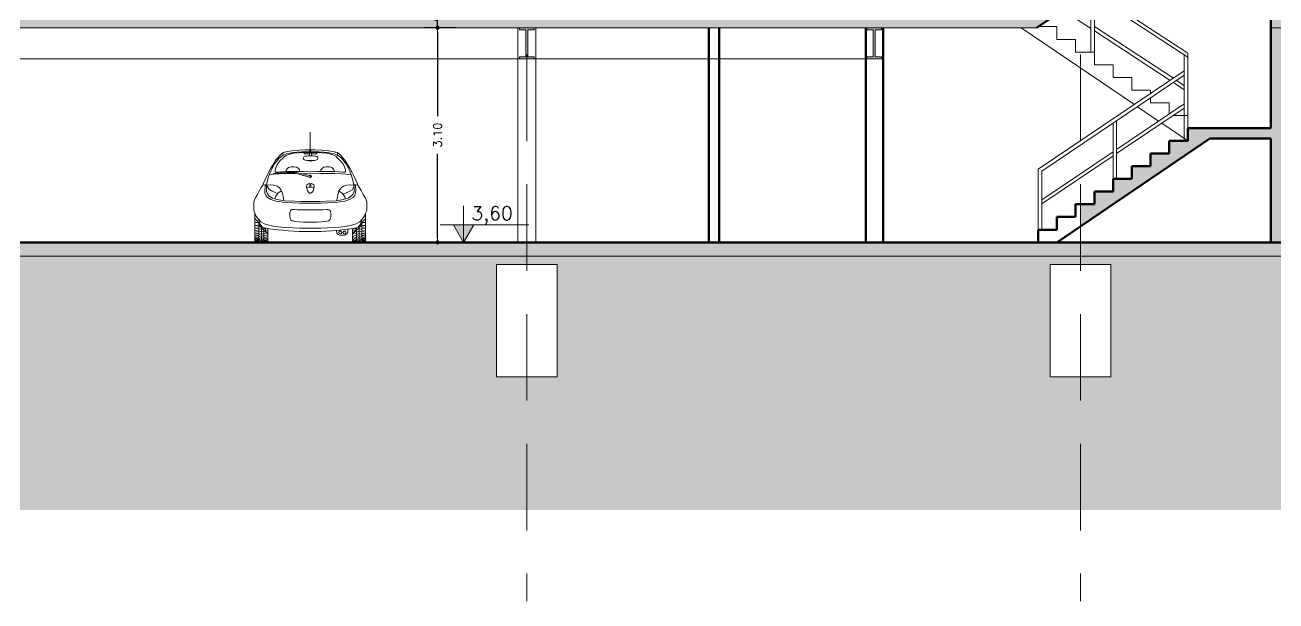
# Model space of a CAD drawing. Header units: millimetres. Extents: x 1135 to 1350, y 205 to 283.
# Drawn here: x 1307.48 to 1325.55, y 205.12 to 213.44 of the extents above; entities that cross this region are included whole.
import ezdxf

# ---------------------------------------------------------------- set-up
doc = ezdxf.new("R2010")
doc.units = ezdxf.units.MM
doc.header["$LTSCALE"] = 10
doc.header["$PDMODE"] = 1
doc.linetypes.add('DASHED2', pattern=[0.375, 0.25, -0.125])
doc.layers.get('0').update_dxf_attribs({"color": 90})
for name, color, linetype, lineweight in [('CARROS', 252, 'Continuous', 13), ('cinza 03', 252, 'Continuous', 13), ('COTA', 90, 'Continuous', 9), ('HACHT', 90, 'Continuous', 9), ('linha estutura', 252, 'Continuous', 13), ('PAREDES', 50, 'Continuous', 50), ('PAREDES 2', 50, 'Continuous', 50), ('Pilares', 16, 'Continuous', 20), ('pn 02', 16, 'Continuous', 20), ('PN-01', 90, 'Continuous', 13)]:
    doc.layers.add(name, color=color, linetype=linetype, lineweight=lineweight)
doc.styles.get("Standard").update_dxf_attribs({"font": 'simplex.shx'})
doc.dimstyles.new('1-100', dxfattribs={"dimtxt": 0.12, "dimasz": 0.06, "dimexe": 0.2, "dimexo": 0.1, "dimgap": 0.1, "dimtad": 0, "dimzin": 0, "dimdsep": 46, "dimtxsty": 'Standard', "dimblk": 'DOT', "dimcen": 0.09, "dimclrd": 90, "dimclre": 90, "dimclrt": 16, "dimadec": 0, "dimazin": 0, "dimtfac": 1, "dimtofl": 0, "dimtmove": 0, "dimatfit": 3, "dimldrblk": 'DOT', "dimfxl": 0, "dimtolj": 1, "dimtzin": 0, "dimarcsym": 0})

# ---------------------------------------------------------------- blocks, each defined once
blk = doc.blocks.new('VIGA')
at = {"layer": 'Pilares'}
blk.add_hatch(color=256, dxfattribs=at).paths.add_polyline_path([(0.21, 0), (0, 0), (0, -0.03), (0.09, -0.03), (0.09, -0.42), (0, -0.42), (0, -0.45), (0.21, -0.45), (0.21, -0.42), (0.12, -0.42), (0.12, -0.03), (0.21, -0.03)])
at = {"layer": 'Pilares', "linetype": 'Continuous'}
for p, q in [((0, -0.03), (0.09, -0.03)), ((0.09, -0.03), (0.09, -0.42)), ((0.12, -0.03), (0.12, -0.42)), ((0.12, -0.03), (0.21, -0.03)), ((0, -0.42), (0.09, -0.42)), ((0.12, -0.42), (0.21, -0.42))]:
    blk.add_line(p, q, dxfattribs=at)
for points in [[(0.21, -0.03), (0.21, 0), (0, 0), (0, -0.03)], [(0, -0.42), (0, -0.45), (0.21, -0.45), (0.21, -0.42)]]:
    blk.add_lwpolyline(points, dxfattribs=at)
blk = doc.blocks.new('ford ka posterior')
for p, q in [((0.001, 1.336), (0.001, 1.592)), ((-0.412, 1.282), (-0.44, 1.255)), ((-0.388, 1.297), (-0.412, 1.282)), ((-0.4, 1.29), (-0.394, 1.28)), ((-0.394, 1.28), (-0.391, 1.26)), ((-0.391, 1.26), (-0.348, 1.279)), ((-0.373, 1.303), (-0.388, 1.297)), ((-0.36, 1.303), (-0.373, 1.303)), ((-0.331, 1.312), (-0.36, 1.303)), ((-0.348, 1.279), (-0.294, 1.29)), ((-0.341, 1.258), (-0.298, 1.276)), ((-0.264, 1.323), (-0.331, 1.312)), ((-0.298, 1.276), (-0.239, 1.288)), ((-0.294, 1.29), (-0.247, 1.297)), ((-0.166, 1.33), (-0.264, 1.323)), ((-0.247, 1.297), (-0.189, 1.303)), ((-0.239, 1.288), (-0.17, 1.295)), ((-0.189, 1.303), (-0.121, 1.307)), ((-0.17, 1.295), (-0.107, 1.299)), ((-0.071, 1.336), (-0.166, 1.33)), ((-0.121, 1.307), (-0.069, 1.309)), ((-0.107, 1.299), (-0.066, 1.299)), ((0.001, 1.336), (-0.071, 1.336)), ((-0.069, 1.309), (0.001, 1.309)), ((-0.066, 1.299), (0.001, 1.299)), ((-0.009, 1.324), (-0.005, 1.334)), ((-0.005, 1.334), (0.001, 1.336)), ((0.001, 1.336), (0.073, 1.336)), ((0.008, 1.334), (0.001, 1.336)), ((0.071, 1.309), (0.001, 1.309)), ((0.069, 1.299), (0.001, 1.299)), ((0.011, 1.324), (0.008, 1.334)), ((0.11, 1.299), (0.069, 1.299)), ((0.123, 1.307), (0.071, 1.309)), ((0.073, 1.336), (0.168, 1.33)), ((0.172, 1.295), (0.11, 1.299)), ((0.191, 1.303), (0.123, 1.307)), ((0.168, 1.33), (0.266, 1.323)), ((0.241, 1.288), (0.172, 1.295)), ((0.249, 1.297), (0.191, 1.303)), ((0.3, 1.276), (0.241, 1.288)), ((0.297, 1.29), (0.249, 1.297)), ((0.266, 1.323), (0.333, 1.312)), ((0.35, 1.279), (0.297, 1.29)), ((0.343, 1.258), (0.3, 1.276)), ((0.333, 1.312), (0.362, 1.303)), ((0.393, 1.26), (0.35, 1.279)), ((0.362, 1.303), (0.375, 1.303)), ((0.375, 1.303), (0.39, 1.297)), ((0.39, 1.297), (0.414, 1.282)), ((0.396, 1.28), (0.393, 1.26)), ((0.402, 1.29), (0.396, 1.28)), ((0.414, 1.282), (0.443, 1.255)), ((-0.547, 1.111), (-0.574, 1.063)), ((-0.528, 1.143), (-0.547, 1.111)), ((-0.544, 1.077), (-0.519, 1.128)), ((-0.5, 1.186), (-0.528, 1.143)), ((-0.519, 1.128), (-0.488, 1.17)), ((-0.47, 1.221), (-0.5, 1.186)), ((-0.499, 1.076), (-0.477, 1.124)), ((-0.488, 1.17), (-0.455, 1.21)), ((-0.477, 1.124), (-0.433, 1.182)), ((-0.44, 1.255), (-0.47, 1.221)), ((-0.455, 1.21), (-0.425, 1.238)), ((-0.433, 1.182), (-0.399, 1.213)), ((-0.425, 1.238), (-0.391, 1.26)), ((-0.399, 1.213), (-0.366, 1.243)), ((-0.366, 1.243), (-0.341, 1.258)), ((-0.312, 1.083), (-0.275, 1.093)), ((-0.275, 1.093), (-0.23, 1.091)), ((-0.23, 1.091), (-0.195, 1.084)), ((0.014, 1.174), (-0.003, 1.174)), ((0.233, 1.091), (0.197, 1.084)), ((0.277, 1.093), (0.233, 1.091)), ((0.314, 1.083), (0.277, 1.093)), ((0.368, 1.243), (0.343, 1.258)), ((0.401, 1.213), (0.368, 1.243)), ((0.427, 1.238), (0.393, 1.26)), ((0.435, 1.182), (0.401, 1.213)), ((0.457, 1.21), (0.427, 1.238)), ((0.479, 1.124), (0.435, 1.182)), ((0.443, 1.255), (0.473, 1.221)), ((0.49, 1.17), (0.457, 1.21)), ((0.473, 1.221), (0.502, 1.186)), ((0.502, 1.076), (0.479, 1.124)), ((0.521, 1.128), (0.49, 1.17)), ((0.502, 1.186), (0.53, 1.143)), ((0.546, 1.077), (0.521, 1.128)), ((0.53, 1.143), (0.55, 1.111)), ((0.55, 1.111), (0.577, 1.063)), ((-0.648, 0.916), (-0.677, 0.856)), ((-0.622, 0.973), (-0.648, 0.916)), ((-0.605, 1.008), (-0.622, 0.973)), ((-0.592, 0.975), (-0.616, 0.897)), ((-0.574, 1.063), (-0.605, 1.008)), ((-0.592, 0.975), (-0.568, 1.029)), ((-0.592, 0.975), (-0.525, 0.986)), ((-0.568, 1.029), (-0.544, 1.077)), ((-0.524, 0.985), (-0.53, 0.994)), ((-0.507, 1.048), (-0.499, 1.076)), ((-0.507, 1.023), (-0.507, 1.048)), ((-0.496, 1.016), (-0.507, 1.023)), ((-0.465, 1.016), (-0.496, 1.016)), ((-0.476, 0.99), (-0.443, 0.991)), ((-0.415, 1.021), (-0.465, 1.016)), ((-0.443, 0.991), (-0.352, 0.994)), ((-0.351, 1.022), (-0.415, 1.021)), ((-0.352, 0.994), (-0.256, 0.994)), ((-0.351, 1.022), (-0.336, 1.059)), ((-0.224, 1.023), (-0.351, 1.022)), ((-0.336, 1.059), (-0.312, 1.083)), ((-0.256, 0.994), (-0.202, 0.994)), ((-0.097, 1.022), (-0.224, 1.023)), ((-0.195, 1.084), (-0.17, 1.069)), ((-0.17, 1.069), (-0.153, 1.047)), ((-0.153, 1.047), (-0.149, 1.019)), ((-0.123, 0.993), (0.001, 0.992)), ((0.001, 1.019), (-0.097, 1.022)), ((0, 0.944), (-0.011, 0.941)), ((0.001, 1.019), (0.099, 1.022)), ((0.157, 0.993), (0.001, 0.992)), ((0.099, 1.022), (0.226, 1.023)), ((0.155, 1.047), (0.151, 1.019)), ((0.172, 1.069), (0.155, 1.047)), ((0.258, 0.994), (0.157, 0.993)), ((0.197, 1.084), (0.172, 1.069)), ((0.226, 1.023), (0.353, 1.022)), ((0.354, 0.994), (0.258, 0.994)), ((0.338, 1.059), (0.314, 1.083)), ((0.353, 1.022), (0.338, 1.059)), ((0.353, 1.022), (0.417, 1.021)), ((0.445, 0.991), (0.354, 0.994)), ((0.417, 1.021), (0.467, 1.016)), ((0.522, 0.987), (0.445, 0.991)), ((0.467, 1.016), (0.498, 1.016)), ((0.498, 1.016), (0.509, 1.023)), ((0.509, 1.048), (0.502, 1.076)), ((0.509, 1.023), (0.509, 1.048)), ((0.594, 0.975), (0.522, 0.987)), ((0.57, 1.029), (0.546, 1.077)), ((0.594, 0.975), (0.57, 1.029)), ((0.577, 1.063), (0.607, 1.008)), ((0.594, 0.975), (0.618, 0.897)), ((0.607, 1.008), (0.624, 0.973)), ((0.624, 0.973), (0.65, 0.916)), ((0.65, 0.916), (0.679, 0.856)), ((-0.734, 0.75), (-0.764, 0.693)), ((-0.712, 0.79), (-0.734, 0.75)), ((-0.685, 0.826), (-0.712, 0.79)), ((-0.677, 0.856), (-0.685, 0.826)), ((-0.657, 0.833), (-0.685, 0.826)), ((-0.64, 0.833), (-0.657, 0.833)), ((-0.652, 0.806), (-0.656, 0.75)), ((-0.656, 0.75), (-0.654, 0.716)), ((-0.647, 0.833), (-0.652, 0.806)), ((-0.63, 0.826), (-0.64, 0.833)), ((-0.63, 0.826), (-0.634, 0.77)), ((-0.634, 0.77), (-0.631, 0.736)), ((-0.631, 0.736), (-0.619, 0.7)), ((-0.616, 0.897), (-0.63, 0.826)), ((-0.63, 0.826), (-0.578, 0.831)), ((-0.63, 0.826), (-0.6, 0.771)), ((-0.6, 0.771), (-0.56, 0.743)), ((-0.578, 0.831), (-0.527, 0.824)), ((-0.56, 0.743), (-0.508, 0.719)), ((-0.527, 0.824), (-0.479, 0.81)), ((-0.479, 0.81), (-0.449, 0.791)), ((-0.413, 0.745), (-0.464, 0.715)), ((-0.449, 0.791), (-0.425, 0.766)), ((-0.425, 0.766), (-0.413, 0.745)), ((-0.413, 0.745), (-0.405, 0.721)), ((-0.049, 0.829), (-0.054, 0.802)), ((-0.054, 0.802), (-0.051, 0.778)), ((-0.051, 0.778), (-0.039, 0.746)), ((-0.035, 0.843), (-0.049, 0.829)), ((-0.039, 0.746), (-0.025, 0.725)), ((-0.016, 0.852), (-0.035, 0.843)), ((-0.025, 0.725), (-0.009, 0.709)), ((0.001, 0.855), (-0.016, 0.852)), ((0.001, 0.855), (0.019, 0.852)), ((0.027, 0.725), (0.011, 0.709)), ((0.019, 0.852), (0.037, 0.843)), ((0.041, 0.746), (0.027, 0.725)), ((0.037, 0.843), (0.051, 0.829)), ((0.053, 0.778), (0.041, 0.746)), ((0.051, 0.829), (0.056, 0.802)), ((0.056, 0.802), (0.053, 0.778)), ((0.415, 0.745), (0.407, 0.721)), ((0.427, 0.766), (0.415, 0.745)), ((0.418, 0.738), (0.468, 0.707)), ((0.451, 0.791), (0.427, 0.766)), ((0.481, 0.81), (0.451, 0.791)), ((0.529, 0.824), (0.481, 0.81)), ((0.564, 0.734), (0.512, 0.71)), ((0.58, 0.831), (0.529, 0.824)), ((0.605, 0.761), (0.564, 0.734)), ((0.632, 0.826), (0.58, 0.831)), ((0.636, 0.816), (0.605, 0.761)), ((0.618, 0.897), (0.632, 0.826)), ((0.633, 0.736), (0.621, 0.7)), ((0.632, 0.826), (0.642, 0.833)), ((0.632, 0.826), (0.636, 0.77)), ((0.636, 0.77), (0.633, 0.736)), ((0.642, 0.833), (0.659, 0.833)), ((0.649, 0.833), (0.655, 0.806)), ((0.655, 0.806), (0.658, 0.75)), ((0.658, 0.75), (0.656, 0.716)), ((0.659, 0.833), (0.687, 0.826)), ((0.679, 0.856), (0.687, 0.826)), ((0.687, 0.826), (0.714, 0.79)), ((0.714, 0.79), (0.736, 0.75)), ((0.736, 0.75), (0.766, 0.693)), ((-0.804, 0.619), (-0.814, 0.577)), ((-0.814, 0.577), (-0.814, 0.536)), ((-0.785, 0.653), (-0.804, 0.619)), ((-0.764, 0.693), (-0.785, 0.653)), ((-0.654, 0.716), (-0.642, 0.679)), ((-0.642, 0.679), (-0.618, 0.65)), ((-0.619, 0.7), (-0.596, 0.67)), ((-0.618, 0.65), (-0.567, 0.617)), ((-0.596, 0.67), (-0.544, 0.637)), ((-0.567, 0.617), (-0.499, 0.597)), ((-0.544, 0.637), (-0.476, 0.617)), ((-0.499, 0.668), (-0.51, 0.627)), ((-0.508, 0.719), (-0.473, 0.703)), ((-0.464, 0.715), (-0.499, 0.668)), ((-0.499, 0.597), (-0.449, 0.588)), ((-0.476, 0.617), (-0.427, 0.608)), ((-0.449, 0.588), (-0.395, 0.582)), ((-0.427, 0.608), (-0.372, 0.602)), ((-0.405, 0.721), (-0.397, 0.691)), ((-0.397, 0.691), (-0.393, 0.662)), ((-0.395, 0.582), (-0.249, 0.573)), ((-0.393, 0.662), (-0.388, 0.63)), ((-0.388, 0.63), (-0.38, 0.603)), ((-0.372, 0.602), (-0.227, 0.593)), ((-0.249, 0.573), (-0.153, 0.567)), ((-0.227, 0.593), (-0.131, 0.588)), ((-0.153, 0.567), (0.001, 0.567)), ((-0.131, 0.588), (0.001, 0.588)), ((-0.009, 0.709), (0.001, 0.709)), ((0.011, 0.709), (0.001, 0.709)), ((0.133, 0.588), (0.001, 0.588)), ((0.155, 0.567), (0.001, 0.567)), ((0.229, 0.593), (0.133, 0.588)), ((0.251, 0.573), (0.155, 0.567)), ((0.374, 0.602), (0.229, 0.593)), ((0.397, 0.582), (0.251, 0.573)), ((0.429, 0.608), (0.374, 0.602)), ((0.39, 0.63), (0.382, 0.603)), ((0.395, 0.662), (0.39, 0.63)), ((0.4, 0.691), (0.395, 0.662)), ((0.452, 0.588), (0.397, 0.582)), ((0.407, 0.721), (0.4, 0.691)), ((0.478, 0.617), (0.429, 0.608)), ((0.501, 0.597), (0.452, 0.588)), ((0.468, 0.707), (0.502, 0.66)), ((0.512, 0.71), (0.477, 0.696)), ((0.546, 0.637), (0.478, 0.617)), ((0.569, 0.617), (0.501, 0.597)), ((0.502, 0.66), (0.511, 0.627)), ((0.598, 0.67), (0.546, 0.637)), ((0.62, 0.65), (0.569, 0.617)), ((0.621, 0.7), (0.598, 0.67)), ((0.644, 0.679), (0.62, 0.65)), ((0.656, 0.716), (0.644, 0.679)), ((0.766, 0.693), (0.788, 0.653)), ((0.788, 0.653), (0.806, 0.619)), ((0.806, 0.619), (0.816, 0.577)), ((0.816, 0.577), (0.816, 0.536)), ((-0.814, 0.536), (-0.814, 0.458)), ((-0.814, 0.458), (-0.799, 0.421)), ((-0.799, 0.421), (-0.784, 0.384)), ((-0.784, 0.384), (-0.751, 0.338)), ((-0.293, 0.426), (-0.297, 0.384)), ((-0.297, 0.384), (-0.291, 0.344)), ((-0.284, 0.458), (-0.293, 0.426)), ((-0.273, 0.472), (-0.284, 0.458)), ((-0.259, 0.476), (-0.273, 0.472)), ((-0.235, 0.475), (-0.259, 0.476)), ((-0.187, 0.472), (-0.235, 0.475)), ((-0.124, 0.469), (-0.187, 0.472)), ((-0.059, 0.468), (-0.124, 0.469)), ((0.001, 0.468), (-0.059, 0.468)), ((0.001, 0.468), (0.061, 0.468)), ((0.061, 0.468), (0.126, 0.469)), ((0.126, 0.469), (0.19, 0.472)), ((0.19, 0.472), (0.237, 0.475)), ((0.237, 0.475), (0.261, 0.476)), ((0.261, 0.476), (0.275, 0.472)), ((0.275, 0.472), (0.287, 0.458)), ((0.287, 0.458), (0.296, 0.426)), ((0.3, 0.384), (0.293, 0.344)), ((0.296, 0.426), (0.3, 0.384)), ((0.786, 0.384), (0.754, 0.338)), ((0.801, 0.421), (0.786, 0.384)), ((0.816, 0.458), (0.801, 0.421)), ((0.816, 0.536), (0.816, 0.458)), ((-0.751, 0.338), (-0.716, 0.298)), ((-0.716, 0.298), (-0.663, 0.267)), ((-0.663, 0.267), (-0.613, 0.254)), ((-0.613, 0.254), (-0.554, 0.238)), ((-0.554, 0.238), (-0.466, 0.223)), ((-0.466, 0.223), (-0.353, 0.214)), ((-0.353, 0.214), (-0.247, 0.21)), ((-0.291, 0.344), (-0.279, 0.324)), ((-0.279, 0.324), (-0.262, 0.311)), ((-0.262, 0.311), (-0.213, 0.301)), ((-0.247, 0.21), (-0.152, 0.206)), ((-0.213, 0.301), (-0.159, 0.297)), ((-0.159, 0.297), (-0.096, 0.293)), ((-0.152, 0.206), (0.001, 0.206)), ((-0.096, 0.293), (0.001, 0.293)), ((0.098, 0.293), (0.001, 0.293)), ((0.154, 0.206), (0.001, 0.206)), ((0.162, 0.297), (0.098, 0.293)), ((0.249, 0.21), (0.154, 0.206)), ((0.215, 0.301), (0.162, 0.297)), ((0.264, 0.311), (0.215, 0.301)), ((0.355, 0.214), (0.249, 0.21)), ((0.282, 0.324), (0.264, 0.311)), ((0.293, 0.344), (0.282, 0.324)), ((0.468, 0.223), (0.355, 0.214)), ((0.556, 0.238), (0.468, 0.223)), ((0.615, 0.254), (0.556, 0.238)), ((0.665, 0.267), (0.615, 0.254)), ((0.718, 0.298), (0.665, 0.267)), ((0.754, 0.338), (0.718, 0.298)), ((0.439, 0.104), (0.484, 0.104))]:
    blk.add_line(p, q)
at = {"linetype": 'Continuous'}
for p, q in [((-0.087, 1.283), (-0.09, 1.282)), ((-0.086, 1.286), (-0.087, 1.283)), ((-0.085, 1.287), (-0.086, 1.286)), ((-0.086, 1.284), (-0.086, 1.283)), ((-0.086, 1.283), (-0.083, 1.28)), ((-0.085, 1.306), (-0.085, 1.287)), ((-0.083, 1.28), (-0.077, 1.279)), ((-0.077, 1.279), (-0.016, 1.279)), ((-0.014, 1.278), (-0.005, 1.249)), ((-0.013, 1.28), (-0.008, 1.288)), ((-0.013, 1.275), (-0.013, 1.28)), ((-0.008, 1.288), (0.004, 1.293)), ((0.004, 1.293), (0.008, 1.293)), ((0.008, 1.293), (0.011, 1.292)), ((0.011, 1.292), (0.014, 1.291)), ((0.014, 1.291), (0.02, 1.285)), ((0.024, 1.278), (0.015, 1.249)), ((0.02, 1.285), (0.023, 1.279)), ((0.086, 1.279), (0.025, 1.279)), ((0.092, 1.28), (0.086, 1.279)), ((0.095, 1.283), (0.092, 1.28)), ((0.094, 1.306), (0.094, 1.287)), ((0.094, 1.287), (0.095, 1.286)), ((0.095, 1.286), (0.096, 1.283)), ((0.095, 1.284), (0.095, 1.283)), ((0.096, 1.283), (0.099, 1.282)), ((-0.093, 1.236), (-0.103, 1.216)), ((-0.103, 1.216), (-0.102, 1.21)), ((-0.102, 1.21), (-0.101, 1.205)), ((-0.101, 1.205), (-0.099, 1.201)), ((-0.099, 1.201), (-0.085, 1.191)), ((-0.072, 1.244), (-0.093, 1.236)), ((-0.085, 1.191), (-0.067, 1.187)), ((-0.051, 1.247), (-0.072, 1.244)), ((-0.067, 1.187), (-0.051, 1.185)), ((-0.032, 1.248), (-0.051, 1.247)), ((-0.051, 1.185), (-0.032, 1.184)), ((-0.015, 1.249), (-0.032, 1.248)), ((-0.032, 1.184), (-0.015, 1.183)), ((0.005, 1.249), (-0.015, 1.249)), ((-0.015, 1.183), (0.006, 1.184)), ((-0.005, 1.184), (-0.005, 1.176)), ((0.005, 1.249), (0.025, 1.249)), ((0.025, 1.183), (0.006, 1.184)), ((0.016, 1.184), (0.016, 1.176)), ((0.025, 1.249), (0.042, 1.248)), ((0.042, 1.184), (0.025, 1.183)), ((0.042, 1.248), (0.06, 1.247)), ((0.06, 1.185), (0.042, 1.184)), ((0.06, 1.247), (0.077, 1.245)), ((0.082, 1.188), (0.06, 1.185)), ((0.077, 1.245), (0.095, 1.24)), ((0.103, 1.196), (0.082, 1.188)), ((0.095, 1.24), (0.109, 1.23)), ((0.112, 1.216), (0.103, 1.196)), ((0.109, 1.23), (0.111, 1.226)), ((0.111, 1.226), (0.112, 1.221)), ((0.112, 1.221), (0.112, 1.216)), ((-0.493, 0.998), (-0.53, 0.994)), ((-0.524, 0.985), (-0.434, 0.993)), ((-0.393, 1.009), (-0.493, 0.998)), ((-0.434, 0.993), (-0.348, 1)), ((-0.291, 1.015), (-0.393, 1.009)), ((-0.348, 1), (-0.239, 1.003)), ((-0.22, 1.014), (-0.291, 1.015)), ((-0.239, 1.003), (-0.144, 0.98)), ((-0.176, 1.006), (-0.22, 1.014)), ((-0.184, 0.989), (-0.011, 0.941)), ((0.005, 0.961), (-0.176, 1.006)), ((-0.144, 0.98), (-0.002, 0.944)), ((-0.798, 0.418), (-0.798, 0.021)), ((0.8, 0.418), (0.8, 0.021)), ((-0.8, 0.294), (-0.788, 0.287)), ((-0.8, 0.25), (-0.788, 0.243)), ((-0.8, 0.212), (-0.788, 0.206)), ((-0.796, 0.34), (-0.763, 0.304)), ((-0.788, 0.287), (-0.771, 0.287)), ((-0.788, 0.243), (-0.771, 0.243)), ((-0.788, 0.206), (-0.771, 0.206)), ((-0.771, 0.287), (-0.767, 0.285)), ((-0.771, 0.243), (-0.767, 0.241)), ((-0.771, 0.206), (-0.767, 0.204)), ((-0.767, 0.285), (-0.743, 0.285)), ((-0.767, 0.241), (-0.743, 0.241)), ((-0.767, 0.204), (-0.743, 0.204)), ((-0.763, 0.304), (-0.722, 0.241)), ((-0.727, 0.267), (-0.745, 0.337)), ((-0.743, 0.284), (-0.743, 0.006)), ((-0.706, 0.232), (-0.743, 0.22)), ((-0.706, 0.196), (-0.743, 0.184)), ((-0.695, 0.223), (-0.728, 0.267)), ((-0.695, 0.223), (-0.727, 0.267)), ((-0.722, 0.241), (-0.69, 0.197)), ((-0.705, 0.197), (-0.668, 0.185)), ((-0.704, 0.227), (-0.704, 0.001)), ((-0.657, 0.206), (-0.695, 0.223)), ((-0.657, 0.206), (-0.695, 0.223)), ((-0.69, 0.197), (-0.668, 0.178)), ((-0.668, 0.006), (-0.668, 0.204)), ((-0.636, 0.204), (-0.668, 0.194)), ((-0.639, 0.204), (-0.657, 0.206)), ((-0.64, 0.204), (-0.657, 0.206)), ((-0.647, 0.204), (-0.614, 0.199)), ((-0.647, 0.171), (-0.647, 0.204)), ((-0.631, 0.203), (-0.639, 0.204)), ((-0.622, 0.201), (-0.631, 0.203)), ((-0.613, 0.2), (-0.622, 0.201)), ((-0.613, 0.124), (-0.613, 0.2)), ((-0.611, 0.022), (-0.611, 0.185)), ((0.613, 0.022), (0.613, 0.185)), ((0.615, 0.2), (0.624, 0.201)), ((0.615, 0.124), (0.615, 0.2)), ((0.649, 0.204), (0.616, 0.199)), ((0.624, 0.201), (0.633, 0.203)), ((0.633, 0.203), (0.641, 0.204)), ((0.638, 0.204), (0.67, 0.194)), ((0.641, 0.204), (0.659, 0.206)), ((0.642, 0.204), (0.66, 0.206)), ((0.649, 0.171), (0.649, 0.204)), ((0.659, 0.206), (0.697, 0.223)), ((0.66, 0.206), (0.697, 0.223)), ((0.67, 0.006), (0.67, 0.204)), ((0.707, 0.197), (0.67, 0.185)), ((0.693, 0.197), (0.67, 0.178)), ((0.724, 0.241), (0.693, 0.197)), ((0.697, 0.223), (0.729, 0.267)), ((0.697, 0.223), (0.73, 0.267)), ((0.706, 0.227), (0.706, 0.001)), ((0.708, 0.232), (0.746, 0.22)), ((0.708, 0.196), (0.745, 0.184)), ((0.765, 0.304), (0.724, 0.241)), ((0.729, 0.267), (0.747, 0.337)), ((0.769, 0.285), (0.745, 0.285)), ((0.745, 0.284), (0.745, 0.006)), ((0.769, 0.241), (0.745, 0.241)), ((0.769, 0.204), (0.745, 0.204)), ((0.798, 0.34), (0.765, 0.304)), ((0.773, 0.287), (0.769, 0.285)), ((0.773, 0.243), (0.769, 0.241)), ((0.773, 0.206), (0.769, 0.204)), ((0.79, 0.287), (0.773, 0.287)), ((0.79, 0.243), (0.773, 0.243)), ((0.79, 0.206), (0.773, 0.206)), ((0.803, 0.294), (0.79, 0.287)), ((0.803, 0.25), (0.79, 0.243)), ((0.803, 0.212), (0.79, 0.206)), ((-0.8, 0.173), (-0.788, 0.166)), ((-0.8, 0.138), (-0.788, 0.132)), ((-0.8, 0.109), (-0.788, 0.102)), ((-0.8, 0.083), (-0.788, 0.076)), ((-0.8, 0.061), (-0.788, 0.054)), ((-0.8, 0.044), (-0.788, 0.037)), ((-0.8, 0.031), (-0.788, 0.024)), ((-0.8, 0.021), (-0.788, 0.014)), ((-0.798, 0.021), (-0.798, 0.019)), ((-0.798, 0.019), (-0.796, 0.013)), ((-0.796, 0.013), (-0.793, 0.007)), ((-0.796, 0.007), (-0.793, 0.003)), ((-0.793, 0.003), (-0.787, 0.001)), ((-0.788, 0.166), (-0.771, 0.166)), ((-0.788, 0.132), (-0.771, 0.132)), ((-0.788, 0.102), (-0.771, 0.102)), ((-0.788, 0.076), (-0.771, 0.076)), ((-0.788, 0.054), (-0.771, 0.054)), ((-0.788, 0.037), (-0.771, 0.037)), ((-0.788, 0.024), (-0.771, 0.024)), ((-0.788, 0.014), (-0.771, 0.014)), ((-0.787, 0.001), (-0.78, 0)), ((-0.78, 0), (-0.633, 0)), ((-0.771, 0.166), (-0.767, 0.164)), ((-0.771, 0.132), (-0.767, 0.13)), ((-0.771, 0.102), (-0.767, 0.1)), ((-0.771, 0.076), (-0.767, 0.074)), ((-0.771, 0.054), (-0.767, 0.052)), ((-0.771, 0.037), (-0.767, 0.035)), ((-0.771, 0.024), (-0.767, 0.022)), ((-0.771, 0.014), (-0.767, 0.012)), ((-0.767, 0.164), (-0.743, 0.164)), ((-0.767, 0.13), (-0.743, 0.13)), ((-0.767, 0.1), (-0.745, 0.1)), ((-0.767, 0.074), (-0.743, 0.074)), ((-0.767, 0.052), (-0.743, 0.052)), ((-0.767, 0.035), (-0.743, 0.035)), ((-0.767, 0.022), (-0.743, 0.02)), ((-0.767, 0.012), (-0.743, 0.012)), ((-0.706, 0.161), (-0.743, 0.149)), ((-0.706, 0.127), (-0.743, 0.115)), ((-0.706, 0.096), (-0.743, 0.084)), ((-0.706, 0.07), (-0.743, 0.058)), ((-0.706, 0.05), (-0.743, 0.037)), ((-0.743, 0.02), (-0.706, 0.032)), ((-0.706, 0.018), (-0.743, 0.006)), ((-0.705, 0.161), (-0.668, 0.149)), ((-0.705, 0.128), (-0.668, 0.115)), ((-0.705, 0.097), (-0.668, 0.085)), ((-0.705, 0.07), (-0.668, 0.058)), ((-0.705, 0.049), (-0.668, 0.036)), ((-0.705, 0.032), (-0.668, 0.019)), ((-0.705, 0.018), (-0.668, 0.006)), ((-0.668, 0.178), (-0.636, 0.149)), ((-0.613, 0.173), (-0.668, 0.155)), ((-0.612, 0.143), (-0.668, 0.123)), ((-0.613, 0.111), (-0.668, 0.094)), ((-0.613, 0.086), (-0.668, 0.067)), ((-0.612, 0.065), (-0.668, 0.046)), ((-0.613, 0.045), (-0.668, 0.028)), ((-0.613, 0.034), (-0.668, 0.016)), ((-0.614, 0.022), (-0.668, 0.006)), ((-0.644, 0.161), (-0.647, 0.171)), ((-0.638, 0.158), (-0.644, 0.161)), ((-0.635, 0.159), (-0.638, 0.158)), ((-0.636, 0.149), (-0.613, 0.124)), ((-0.633, 0), (-0.627, 0.001)), ((-0.627, 0.001), (-0.617, 0.006)), ((-0.617, 0.006), (-0.611, 0.022)), ((0.619, 0.006), (0.613, 0.022)), ((0.614, 0.143), (0.67, 0.123)), ((0.614, 0.065), (0.67, 0.046)), ((0.615, 0.173), (0.67, 0.155)), ((0.639, 0.149), (0.615, 0.124)), ((0.615, 0.111), (0.67, 0.094)), ((0.615, 0.086), (0.67, 0.067)), ((0.615, 0.045), (0.67, 0.028)), ((0.615, 0.034), (0.67, 0.016)), ((0.616, 0.022), (0.67, 0.006)), ((0.629, 0.001), (0.619, 0.006)), ((0.635, 0), (0.629, 0.001)), ((0.782, 0), (0.635, 0)), ((0.637, 0.159), (0.64, 0.158)), ((0.67, 0.178), (0.639, 0.149)), ((0.64, 0.158), (0.646, 0.161)), ((0.646, 0.161), (0.649, 0.171)), ((0.707, 0.161), (0.67, 0.149)), ((0.707, 0.128), (0.67, 0.115)), ((0.707, 0.097), (0.67, 0.085)), ((0.707, 0.07), (0.67, 0.058)), ((0.707, 0.049), (0.67, 0.036)), ((0.707, 0.032), (0.67, 0.019)), ((0.707, 0.018), (0.67, 0.006)), ((0.708, 0.161), (0.745, 0.149)), ((0.708, 0.127), (0.745, 0.115)), ((0.708, 0.096), (0.745, 0.084)), ((0.708, 0.07), (0.745, 0.058)), ((0.708, 0.05), (0.745, 0.037)), ((0.745, 0.02), (0.708, 0.032)), ((0.708, 0.018), (0.745, 0.006)), ((0.769, 0.164), (0.745, 0.164)), ((0.769, 0.13), (0.745, 0.13)), ((0.769, 0.074), (0.745, 0.074)), ((0.769, 0.052), (0.745, 0.052)), ((0.769, 0.035), (0.745, 0.035)), ((0.769, 0.022), (0.745, 0.02)), ((0.769, 0.012), (0.745, 0.012)), ((0.769, 0.1), (0.747, 0.1)), ((0.773, 0.166), (0.769, 0.164)), ((0.773, 0.132), (0.769, 0.13)), ((0.773, 0.102), (0.769, 0.1)), ((0.773, 0.076), (0.769, 0.074)), ((0.773, 0.054), (0.769, 0.052)), ((0.773, 0.037), (0.769, 0.035)), ((0.773, 0.024), (0.769, 0.022)), ((0.773, 0.014), (0.769, 0.012)), ((0.79, 0.166), (0.773, 0.166)), ((0.79, 0.132), (0.773, 0.132)), ((0.79, 0.102), (0.773, 0.102)), ((0.79, 0.076), (0.773, 0.076)), ((0.79, 0.054), (0.773, 0.054)), ((0.79, 0.037), (0.773, 0.037)), ((0.79, 0.024), (0.773, 0.024)), ((0.79, 0.014), (0.773, 0.014)), ((0.789, 0.001), (0.782, 0)), ((0.795, 0.003), (0.789, 0.001)), ((0.803, 0.173), (0.79, 0.166)), ((0.803, 0.138), (0.79, 0.132)), ((0.803, 0.109), (0.79, 0.102)), ((0.803, 0.083), (0.79, 0.076)), ((0.803, 0.061), (0.79, 0.054)), ((0.803, 0.044), (0.79, 0.037)), ((0.803, 0.031), (0.79, 0.024)), ((0.803, 0.021), (0.79, 0.014)), ((0.799, 0.013), (0.795, 0.007)), ((0.799, 0.007), (0.795, 0.003)), ((0.8, 0.019), (0.799, 0.013)), ((0.8, 0.021), (0.8, 0.019))]:
    blk.add_line(p, q, dxfattribs=at)
for centre, radius in [((0.001, 0.825), 0.0125), ((0.433, 0.144), 0.0219), ((0.433, 0.144), 0.0199), ((0.494, 0.144), 0.0219), ((0.494, 0.144), 0.0199)]:
    blk.add_circle(centre, radius)
for centre, start, end in [((-0.016, 1.277), 17.4147, 90), ((0.025, 1.277), 90, 163.1174)]:
    blk.add_arc(centre, 0.002, start, end, dxfattribs=at)
for centre, radius, start, end in [((0.001, 1.347), 0.0249, 246.0529, 293.9471), ((-0.003, 1.176), 0.002, 180, 270), ((0.014, 1.176), 0.002, 270, 0), ((0.001, 0.953), 0.0167, 225.881, 270), ((0.001, 0.953), 0.0167, 90, 132.7671), ((0, 0.953), 0.00939, 257.7726, 58.3108), ((0.001, 0.953), 0.0167, 270, 90), ((0.001, 0.599), 0.198, 74.2964, 105.7036), ((0.001, 4.501), 4.345, 261.7568, 278.1307), ((0.458, 0.166), 0.0866, 341.1512, 16.0651), ((0.564, 0.183), 0.186, 182.689, 194.0299), ((0.442, 0.169), 0.065, 207.7382, 271.8237), ((0.482, 0.169), 0.065, 268.2092, 332.2618)]:
    blk.add_arc(centre, radius, start, end)
blk.add_point((0, 0))
blk = doc.blocks.new('_DOT')
at = {"color": 0, "linetype": 'ByBlock'}
blk.add_line((-0.5, 0), (-1, 0), dxfattribs=at)
at = {"color": 0, "linetype": 'ByBlock', "const_width": 0.5}
blk.add_lwpolyline([(-0.25, 0, 1), (0.25, 0, 1)], format="xyb", close=True, dxfattribs=at)
blk = doc.blocks.new('*D58')
at = {"layer": 'COTA', "color": 90, "lineweight": -2}
for p, q in [((1313.71, 213.4), (1313.239, 213.4)), ((1313.439, 213.34), (1313.439, 212.121)), ((1313.439, 210.36), (1313.439, 211.579)), ((1313.71, 210.3), (1313.239, 210.3))]:
    blk.add_line(p, q, dxfattribs=at)
at = {"layer": 'Defpoints', "color": 0}
for p in [(1313.439, 213.4), (1313.81, 213.4), (1313.81, 210.3)]:
    blk.add_point(p, dxfattribs=at)
at = {"layer": 'COTA', "color": 90, "lineweight": -2, "xscale": 0.06, "yscale": 0.06, "zscale": 0.06}
for p, rotation in [((1313.439, 213.4), 90), ((1313.439, 210.3), 270)]:
    blk.add_blockref('_DOT', p, dxfattribs=dict(at, rotation=rotation))
at = {"layer": 'COTA', "color": 16, "insert": (1313.439, 211.85), "char_height": 0.12, "attachment_point": 5, "rotation": 90}
blk.add_mtext('\\A1;3.10', dxfattribs=at)
blk = doc.blocks.new('*D59')
at = {"layer": 'COTA', "color": 90, "lineweight": -2}
for p, q in [((1313.029, 213.623), (1313.029, 213.823)), ((1313.439, 213.66), (1313.439, 213.72)), ((1313.439, 213.5), (1313.029, 213.623)), ((1313.339, 213.6), (1313.239, 213.6)), ((1313.439, 213.4), (1313.439, 213.6)), ((1313.71, 213.4), (1313.239, 213.4)), ((1313.439, 213.34), (1313.439, 213.28))]:
    blk.add_line(p, q, dxfattribs=at)
at = {"layer": 'Defpoints', "color": 0}
for p in [(1313.439, 213.6), (1313.439, 213.6), (1313.81, 213.4)]:
    blk.add_point(p, dxfattribs=at)
at = {"layer": 'COTA', "color": 90, "lineweight": -2, "xscale": 0.06, "yscale": 0.06, "zscale": 0.06}
for p, rotation in [((1313.439, 213.6), 270), ((1313.439, 213.4), 90)]:
    blk.add_blockref('_DOT', p, dxfattribs=dict(at, rotation=rotation))
at = {"layer": 'COTA', "color": 16, "insert": (1313.029, 214.106), "char_height": 0.12, "attachment_point": 5, "rotation": 90}
blk.add_mtext('\\A1;0.20', dxfattribs=at)

msp = doc.modelspace()

# ---------------------------------------------------------------- hatches: boundary and pattern name
at = {"layer": 'cinza 03'}
h = msp.add_hatch(dxfattribs=at)
h.set_pattern_fill('SOLO2', color=256, style=0)
h.set_pattern_definition([(45, (759.0659, 189.21928), (0.2, 0.6), [0.5656854, -0.5656854]), (45, (759.1659, 189.11928), (0.2, 0.6), [0.5656854, -0.5656854]), (315, (759.2659, 189.1193), (0.6, 0.2), [0.2828427, -0.2828427]), (315, (759.3659, 189.2193), (0.6, 0.2), [0.2828427, -0.2828427]), (315, (759.4659, 189.3193), (0.6, 0.2), [0.2828427, -0.2828427]), (315, (759.5659, 189.4193), (0.6, 0.2), [0.2828427, -0.2828427])])
h.paths.add_polyline_path([(1314.729, 208.357), (1314.289, 208.357), (1314.289, 209.979), (1314.729, 209.979), (1314.729, 210.1), (1306.729, 210.1), (1306.729, 209.979), (1307.169, 209.979), (1307.169, 208.357), (1306.729, 208.357), (1306.729, 206.435), (1314.729, 206.435)])
h.paths.add_polyline_path([(1322.729, 208.357), (1322.289, 208.357), (1322.289, 209.979), (1322.729, 209.979), (1322.729, 210.1), (1314.729, 210.1), (1314.729, 209.979), (1315.169, 209.979), (1315.169, 208.357), (1314.729, 208.357), (1314.729, 206.435), (1322.729, 206.435)])
h.paths.add_polyline_path([(1328.729, 208.357), (1328.289, 208.357), (1328.289, 209.979), (1328.729, 209.979), (1328.729, 210.1), (1322.729, 210.1), (1322.729, 209.979), (1323.169, 209.979), (1323.169, 208.357), (1322.729, 208.357), (1322.729, 206.435), (1328.729, 206.435)])
h.paths.add_polyline_path([(1338.893, 216.807), (1344.508, 216.807), (1344.508, 219.389), (1335.593, 219.389), (1335.593, 210.1), (1328.729, 210.1), (1328.729, 209.979), (1329.169, 209.979), (1329.169, 208.357), (1328.729, 208.357), (1328.729, 206.435), (1338.893, 206.435)])
h.paths.add_polyline_path([(1334.903, 208.357), (1334.903, 209.979), (1335.783, 209.979), (1335.783, 208.357)], flags=16)
at = {"layer": 'HACHT'}
h = msp.add_hatch(color=256, dxfattribs=at)
h.paths.add_polyline_path([(1335.593, 221.5), (1335.343, 221.5), (1335.343, 216.9), (1335.593, 216.9)])
h.paths.add_polyline_path([(1335.593, 216.7), (1335.343, 216.7), (1335.343, 213.6), (1335.593, 213.6)])
h.paths.add_polyline_path([(1335.593, 213.4), (1335.343, 213.4), (1335.343, 210.3), (1335.593, 210.3)])
h.paths.add_polyline_path([(1335.593, 213.6), (1328.729, 213.6), (1328.729, 213.4), (1328.834, 213.4), (1335.593, 213.4)])
h.paths.add_polyline_path([(1335.593, 210.3), (1328.729, 210.3), (1328.729, 210.1), (1335.593, 210.1)])
h.paths.add_polyline_path([(1335.593, 216.9), (1328.729, 216.9), (1328.729, 216.7), (1328.834, 216.7), (1335.593, 216.7)])
h.paths.add_polyline_path([(1328.729, 216.9), (1325.629, 216.9), (1325.629, 216.7), (1328.729, 216.7)])
h.paths.add_polyline_path([(1328.729, 213.6), (1325.629, 213.6), (1325.629, 213.4), (1328.729, 213.4)])
h.paths.add_polyline_path([(1328.729, 210.3), (1322.729, 210.3), (1322.729, 210.1), (1328.729, 210.1)])
h.paths.add_polyline_path([(1325.629, 213.4), (1325.479, 213.4), (1325.479, 211.95), (1324.279, 211.95), (1324.279, 211.767), (1324.009, 211.767), (1324.009, 211.583), (1323.739, 211.583), (1323.739, 211.4), (1323.469, 211.4), (1323.469, 211.217), (1323.199, 211.217), (1323.199, 211.033), (1322.929, 211.033), (1322.929, 210.85), (1322.729, 210.85), (1322.729, 210.531), (1324.598, 211.8), (1325.479, 211.8), (1325.479, 210.3), (1325.629, 210.3)])
h.paths.add_polyline_path([(1325.629, 213.6), (1325.479, 213.6), (1325.479, 213.4), (1325.629, 213.4)])
h.paths.add_polyline_path([(1325.629, 216.7), (1325.479, 216.7), (1325.479, 215.25), (1324.279, 215.25), (1324.279, 215.067), (1324.009, 215.067), (1324.009, 214.883), (1323.739, 214.883), (1323.739, 214.7), (1323.469, 214.7), (1323.469, 214.517), (1323.199, 214.517), (1323.199, 214.333), (1322.929, 214.333), (1322.929, 214.15), (1322.729, 214.15), (1322.729, 213.831), (1324.598, 215.1), (1325.479, 215.1), (1325.479, 213.6), (1325.629, 213.6)])
h.paths.add_polyline_path([(1325.629, 216.9), (1325.479, 216.9), (1325.479, 216.7), (1325.629, 216.7)])
h.paths.add_polyline_path([(1325.629, 220.7), (1325.479, 220.7), (1325.479, 218.925), (1324.279, 218.925), (1324.279, 218.741), (1324.009, 218.741), (1324.009, 218.557), (1323.739, 218.557), (1323.739, 218.373), (1323.469, 218.373), (1323.469, 218.189), (1323.199, 218.189), (1323.199, 218.005), (1322.929, 218.005), (1322.929, 217.82), (1322.729, 217.82), (1322.729, 217.5), (1324.599, 218.775), (1325.479, 218.775), (1325.479, 216.9), (1325.629, 216.9)])
h = msp.add_hatch(color=256, dxfattribs=at)
h.paths.add_polyline_path([(1322.729, 217.5), (1322.729, 217.82), (1322.659, 217.82), (1322.659, 217.636), (1322.389, 217.636), (1322.389, 217.452), (1322.119, 217.452), (1322.119, 217.268), (1321.849, 217.268), (1321.849, 217.084), (1321.579, 217.084), (1321.579, 216.9), (1314.729, 216.9), (1314.729, 216.7), (1314.834, 216.7), (1321.555, 216.7)])
h.paths.add_polyline_path([(1322.729, 213.831), (1322.729, 214.15), (1322.659, 214.15), (1322.659, 213.967), (1322.389, 213.967), (1322.389, 213.783), (1322.119, 213.783), (1322.119, 213.6), (1314.729, 213.6), (1314.729, 213.4), (1314.834, 213.4), (1322.094, 213.4)])
h.paths.add_polyline_path([(1322.729, 210.3), (1314.729, 210.3), (1314.729, 210.1), (1322.729, 210.1)])
h.paths.add_polyline_path([(1321.579, 220.9), (1314.729, 220.9), (1314.729, 220.7), (1314.834, 220.7), (1321.579, 220.7)])
h.paths.add_polyline_path([(1314.729, 220.9), (1306.729, 220.9), (1306.729, 220.7), (1306.834, 220.7), (1314.729, 220.7)])
h.paths.add_polyline_path([(1306.729, 220.9), (1303.729, 220.9), (1303.729, 220.7), (1306.729, 220.7)])
h.paths.add_polyline_path([(1303.979, 220.7), (1303.729, 220.7), (1303.729, 220.2), (1303.979, 220.2)])
h.paths.add_polyline_path([(1314.729, 216.9), (1306.729, 216.9), (1306.729, 216.7), (1306.834, 216.7), (1314.729, 216.7)])
h.paths.add_polyline_path([(1314.729, 213.6), (1306.729, 213.6), (1306.729, 213.4), (1306.834, 213.4), (1314.729, 213.4)])
h.paths.add_polyline_path([(1314.729, 210.3), (1306.729, 210.3), (1306.729, 210.1), (1314.729, 210.1)])
at = {"layer": 'pn 02'}
msp.add_hatch(color=256, dxfattribs=at).paths.add_polyline_path([(1313.961, 210.553), (1313.669, 210.553), (1313.815, 210.3)])

# ---------------------------------------------------------------- linework, layer by layer
at = {"layer": 'HACHT'}
msp.add_line((1319.644, 212.95), (1297.729, 212.95), dxfattribs=at)
at = {"layer": 'linha estutura', "linetype": 'DASHED2', "ltscale": 0.5}
for p, q in [((1314.729, 280.514), (1314.729, 205.118)), ((1322.729, 280.514), (1322.729, 205.118))]:
    msp.add_line(p, q, dxfattribs=at)
at = {"layer": 'PAREDES'}
for p, q in [((1319.629, 210.3), (1319.629, 213.4)), ((1319.879, 210.3), (1319.879, 213.4))]:
    msp.add_line(p, q, dxfattribs=at)
at = {"layer": 'PAREDES 2'}
for p, q in [((1324.598, 215.1), (1322.094, 213.4)), ((1325.479, 215.1), (1325.479, 211.95)), ((1317.359, 213.4), (1317.359, 210.3)), ((1317.509, 213.4), (1317.509, 210.3)), ((1324.279, 211.95), (1325.479, 211.95)), ((1324.279, 211.95), (1324.279, 211.767)), ((1324.598, 211.8), (1322.389, 210.3)), ((1324.009, 211.767), (1324.279, 211.767)), ((1324.009, 211.767), (1324.009, 211.583)), ((1324.598, 211.8), (1325.479, 211.8)), ((1325.479, 211.8), (1325.479, 210.3)), ((1323.739, 211.583), (1324.009, 211.583)), ((1323.739, 211.583), (1323.739, 211.4)), ((1323.469, 211.4), (1323.739, 211.4)), ((1323.469, 211.4), (1323.469, 211.217)), ((1323.199, 211.217), (1323.469, 211.217)), ((1323.199, 211.217), (1323.199, 211.033)), ((1322.929, 211.033), (1323.199, 211.033)), ((1322.929, 211.033), (1322.929, 210.85)), ((1322.659, 210.85), (1322.929, 210.85)), ((1322.659, 210.85), (1322.659, 210.667)), ((1322.389, 210.667), (1322.659, 210.667)), ((1322.389, 210.667), (1322.389, 210.483)), ((1322.119, 210.483), (1322.389, 210.483)), ((1322.119, 210.483), (1322.119, 210.3)), ((1297.479, 210.3), (1335.593, 210.3))]:
    msp.add_line(p, q, dxfattribs=at)
at = {"layer": 'pn 02'}
for p, q in [((1324.279, 212.974), (1322.847, 213.911)), ((1322.879, 213.05), (1322.879, 213.89)), ((1324.279, 213.033), (1322.892, 213.942)), ((1322.929, 213.05), (1322.929, 213.857)), ((1322.879, 213.39), (1322.472, 213.657)), ((1314.599, 213.4), (1314.599, 210.3)), ((1314.859, 213.4), (1314.859, 210.3)), ((1321.873, 213.4), (1323.507, 212.291)), ((1322.119, 213.417), (1322.389, 213.417)), ((1322.389, 213.417), (1322.389, 213.233)), ((1324.071, 212.67), (1322.929, 213.417)), ((1324.026, 212.639), (1322.929, 213.358)), ((1322.389, 213.233), (1322.659, 213.233)), ((1322.659, 213.233), (1322.659, 213.05)), ((1322.659, 213.05), (1322.929, 213.05)), ((1322.929, 213.05), (1322.929, 212.867)), ((1324.229, 212.133), (1324.229, 213.006)), ((1324.279, 212.133), (1324.279, 213.033)), ((1322.119, 211.356), (1324.229, 212.776)), ((1322.929, 212.867), (1323.199, 212.867)), ((1323.199, 212.867), (1323.199, 212.683)), ((1324.229, 211.767), (1324.229, 212.823)), ((1324.279, 211.95), (1324.279, 212.85)), ((1322.169, 211.33), (1324.229, 212.716)), ((1323.199, 212.683), (1323.469, 212.683)), ((1323.469, 212.683), (1323.469, 212.5)), ((1324.229, 212.506), (1324.071, 212.61)), ((1324.229, 212.566), (1324.116, 212.64)), ((1323.469, 212.5), (1323.739, 212.5)), ((1323.739, 212.5), (1323.739, 212.446)), ((1323.249, 211.642), (1324.229, 212.301)), ((1323.249, 211.582), (1324.229, 212.241)), ((1323.552, 212.26), (1323.858, 212.052)), ((1323.739, 212.386), (1323.739, 212.317)), ((1323.739, 212.317), (1324.009, 212.317)), ((1324.009, 212.317), (1324.009, 212.153)), ((1323.249, 211.217), (1323.249, 212.056)), ((1324.069, 212.133), (1324.279, 212.133)), ((1324.279, 212.133), (1324.279, 211.95)), ((1323.199, 211.217), (1323.199, 212.023)), ((1323.903, 212.022), (1324.279, 211.767)), ((1322.169, 210.915), (1323.199, 211.608)), ((1322.169, 210.855), (1323.199, 211.548)), ((1322.119, 210.483), (1322.119, 211.356)), ((1322.169, 210.483), (1322.169, 211.33)), ((1313.815, 210.3), (1313.815, 210.828)), ((1313.478, 210.553), (1314.758, 210.553))]:
    msp.add_line(p, q, dxfattribs=at)
msp.add_lwpolyline([(1313.815, 210.3), (1313.961, 210.553), (1313.669, 210.553)], close=True, dxfattribs=at)
at = {"layer": 'PN-01'}
for p, q in [((1297.479, 213.4), (1322.094, 213.4)), ((1325.479, 213.4), (1335.593, 213.4)), ((1297.479, 210.1), (1335.593, 210.1))]:
    msp.add_line(p, q, dxfattribs=at)
for points in [[(1314.289, 209.979), (1315.169, 209.979), (1315.169, 208.357), (1314.289, 208.357)], [(1322.289, 209.979), (1323.169, 209.979), (1323.169, 208.357), (1322.289, 208.357)]]:
    msp.add_lwpolyline(points, close=True, dxfattribs=at)

# ---------------------------------------------------------------- block references
at = {"layer": 'CARROS'}
msp.add_blockref('ford ka posterior', (1311.599, 210.3), dxfattribs=at)
at = {"layer": 'linha estutura'}
for p in [(1314.624, 213.4), (1319.644, 213.4)]:
    msp.add_blockref('VIGA', p, dxfattribs=at)

# ---------------------------------------------------------------- texts
at = {"layer": 'COTA'}
msp.add_text('3,60', height=0.2, dxfattribs=at).set_placement((1313.926, 210.62))

# ---------------------------------------------------------------- dimensions: what is measured, and where the dimension line sits
dim = msp.add_linear_dim(base=(1313.439, 213.6), p1=(1313.81, 213.4), p2=(1313.439, 213.6), angle=90, dimstyle='1-100', override={"dimtmove": 1}, dxfattribs=at)
dim.commit()
dim.dimension.update_dxf_attribs({"geometry": '*D59', "text_midpoint": (1313.029, 213.923)})
dim = msp.add_linear_dim(base=(1313.439, 213.4), p1=(1313.81, 210.3), p2=(1313.81, 213.4), angle=90, dimstyle='1-100', dxfattribs=at)
dim.commit()
dim.dimension.update_dxf_attribs({"geometry": '*D58', "text_midpoint": (1313.439, 211.85)})

doc.saveas('drawing.dxf')
